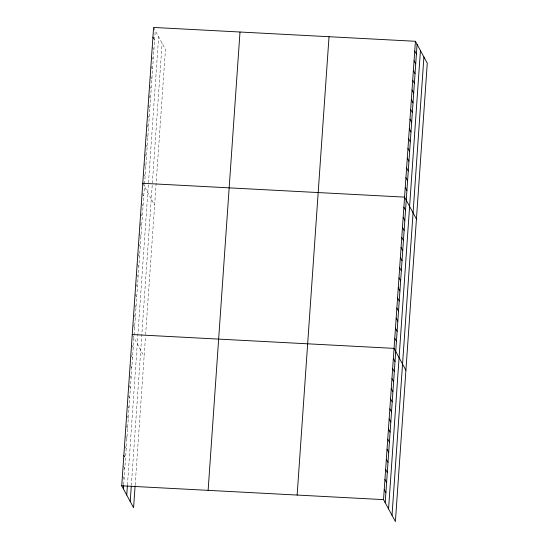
<?xml version="1.0" encoding="UTF-8"?>
<svg xmlns="http://www.w3.org/2000/svg" width="549" height="549" viewBox="0 0 549 549"><rect width="100%" height="100%" fill="white"/><g stroke="black" fill="none" stroke-linecap="round" stroke-linejoin="round"><path stroke-width="0.41" stroke-dasharray="2.75 2.06" d="M123.683 484.657L134.025 335.926M134.086 335.089L144.538 184.732M144.6 183.922L155.264 30.518M127.45 485L158.634 36.742M131.328 485.529L162.099 43.151M135.164 485.028L145.506 336.297M145.622 334.616L165.462 49.376L153.603 27.45M153.596 38.416L154.592 40.262M152.251 46.933L153.912 50M151.572 56.671L153.233 59.738M150.9 66.408L152.553 69.476M150.22 76.146L151.881 79.221M149.541 85.891L151.201 88.959M148.868 95.629L150.522 98.696M148.189 105.367L149.85 108.434M147.509 115.105L149.17 118.179M146.83 124.849L148.491 127.917M146.158 134.587L147.811 137.655M145.478 144.325L147.139 147.393M144.799 154.063L146.459 157.138M144.126 163.808L145.78 166.875M143.447 173.546L145.108 176.613M142.767 183.284L154.619 205.209M142.067 193.372L143.728 196.439M141.368 203.453L143.028 206.52M140.668 213.534L142.321 216.608M139.961 223.621L141.621 226.689M139.261 233.702L140.921 236.77M138.561 243.783L140.221 246.858M137.861 253.871L139.521 256.939M137.161 263.952L138.815 267.02M136.454 274.04L138.115 277.108M135.754 284.121L137.415 287.189M135.054 294.202L136.715 297.27M134.683 304.901L136.015 307.358M133.983 314.982L135.308 317.439M133.283 325.07L134.608 327.527M132.583 335.151L144.106 356.459M131.877 345.232L133.208 347.689M131.177 355.32L132.508 357.776M130.477 365.401L131.801 367.857M129.777 375.489L131.101 377.938M129.077 385.57L130.401 388.026M128.37 395.651L129.701 398.107M127.67 405.738L129.001 408.188M126.97 415.819L128.294 418.276M126.27 425.9L127.594 428.357M125.57 435.988L126.894 438.438M124.863 446.069L126.195 448.526M123.463 466.238L124.788 468.695M122.763 476.319L124.088 478.776"/><path stroke-width="0.82" d="M135.102 485.865L133.585 507.715L121.727 485.79L153.603 27.45L415.415 41.285L427.273 63.21L395.397 521.55L383.538 499.624L415.415 41.285M123.388 488.857L123.621 485.494M126.75 495.081L127.395 485.838M130.216 501.491L131.273 486.366M208.126 490.353L240.002 32.014M297.139 495.061L329.023 36.721M385.199 502.699L417.075 44.359M388.562 508.916L420.438 50.577M392.027 515.326L423.91 56.986M142.767 183.284L404.579 197.125L416.43 219.044M132.247 334.54L394.058 348.375L405.91 370.301M121.727 485.79L383.538 499.624M414.742 51.03L416.403 54.097M414.063 60.767L415.723 63.835M413.383 70.505L415.044 73.573M412.711 80.243L414.365 83.318M412.031 89.988L413.692 93.055M411.352 99.726L413.013 102.793M410.673 109.464L412.333 112.531M410 119.202L411.661 122.276M409.321 128.946L410.981 132.014M408.641 138.684L410.302 141.752M407.969 148.422L409.623 151.49M407.289 158.167L408.95 161.234M406.61 167.905L408.271 170.972M405.931 177.643L407.591 180.71M405.258 187.381L406.919 190.455M403.879 207.206L405.539 210.274M403.179 217.287L404.833 220.362M402.472 227.375L404.133 230.443M401.772 237.456L403.433 240.524M401.072 247.537L402.733 250.612M400.372 257.625L402.033 260.693M399.672 267.706L401.326 270.774M398.965 277.787L400.626 280.862M398.265 287.875L399.926 290.943M397.565 297.956L399.226 301.024M396.865 308.044L398.526 311.111M396.165 318.125L397.826 321.192M395.458 328.206L397.119 331.273M394.758 338.294L396.419 341.361M393.359 358.456L395.019 361.53M392.659 368.544L394.319 371.611M391.959 378.625L393.612 381.692M391.252 388.706L392.912 391.78M390.552 398.794L392.212 401.861M389.852 408.875L391.512 411.942M389.152 418.956L390.813 422.03M388.452 429.044L390.106 432.111M387.745 439.125L389.406 442.192M387.045 449.212L388.706 452.28M386.345 459.293L388.006 462.361M152.931 37.188L153.596 38.416M385.645 469.374L387.306 472.449M384.945 479.462L386.599 482.53M384.238 489.543L385.899 492.611M123.834 455.54L124.499 456.768"/></g></svg>
